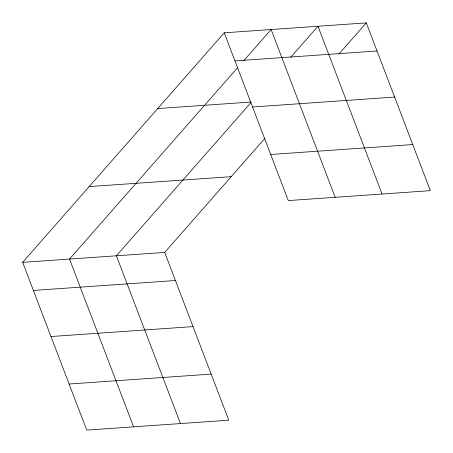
<?xml version="1.0" encoding="UTF-8"?>
<svg xmlns="http://www.w3.org/2000/svg" width="453" height="453" viewBox="0 0 453 453"><rect width="100%" height="100%" fill="white"/><g stroke="black" fill="none" stroke-linecap="round" stroke-linejoin="round"><path stroke-width="0.68" d="M264.79 138.448L164.699 252.417L228.765 420.191L86.716 430.118L22.65 262.344L224.235 32.809L366.284 22.882L430.35 190.656L288.301 200.583L224.235 32.809M237.389 67.933L69.524 259.071L133.59 426.839M243.856 60.572L271.115 29.536L335.18 197.304M250.996 102.537L116.398 255.792L180.464 423.566M290.73 57.293L317.989 26.257L382.055 194.031M339.031 53.918L366.284 22.882M234.965 60.906L377.015 50.979M157.712 108.556L250.764 102.055M252.57 106.999L394.614 97.072M270.701 154.49L412.751 144.564M89.173 186.596L231.223 176.67M22.65 262.344L164.699 252.417M33.38 290.441L175.424 280.515M50.979 336.534L193.029 326.607M69.116 384.025L211.16 374.099"/></g></svg>
